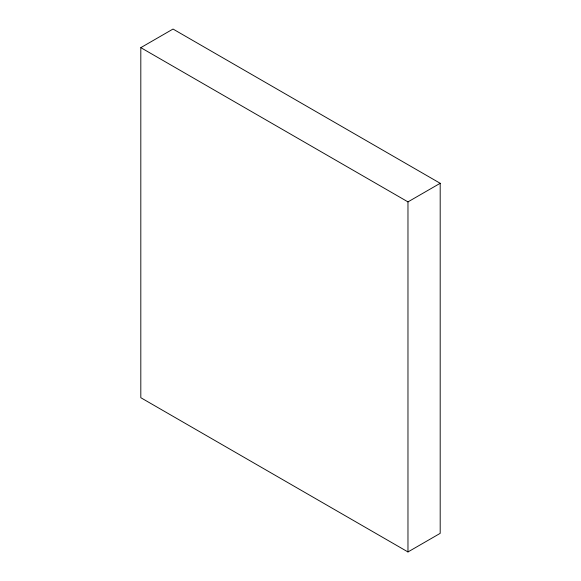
<?xml version="1.0" encoding="UTF-8"?>
<svg xmlns="http://www.w3.org/2000/svg" width="581" height="581" viewBox="0 0 581 581"><rect width="100%" height="100%" fill="white"/><g stroke="black" fill="none" stroke-linecap="round" stroke-linejoin="round"><path stroke-width="0.87" d="M140.813 47.649L173.029 29.05L440.187 183.291L440.187 533.351L407.971 551.95L140.813 397.709L140.813 47.649L407.971 201.89L440.187 183.291M407.971 201.89L407.971 551.95"/></g></svg>
